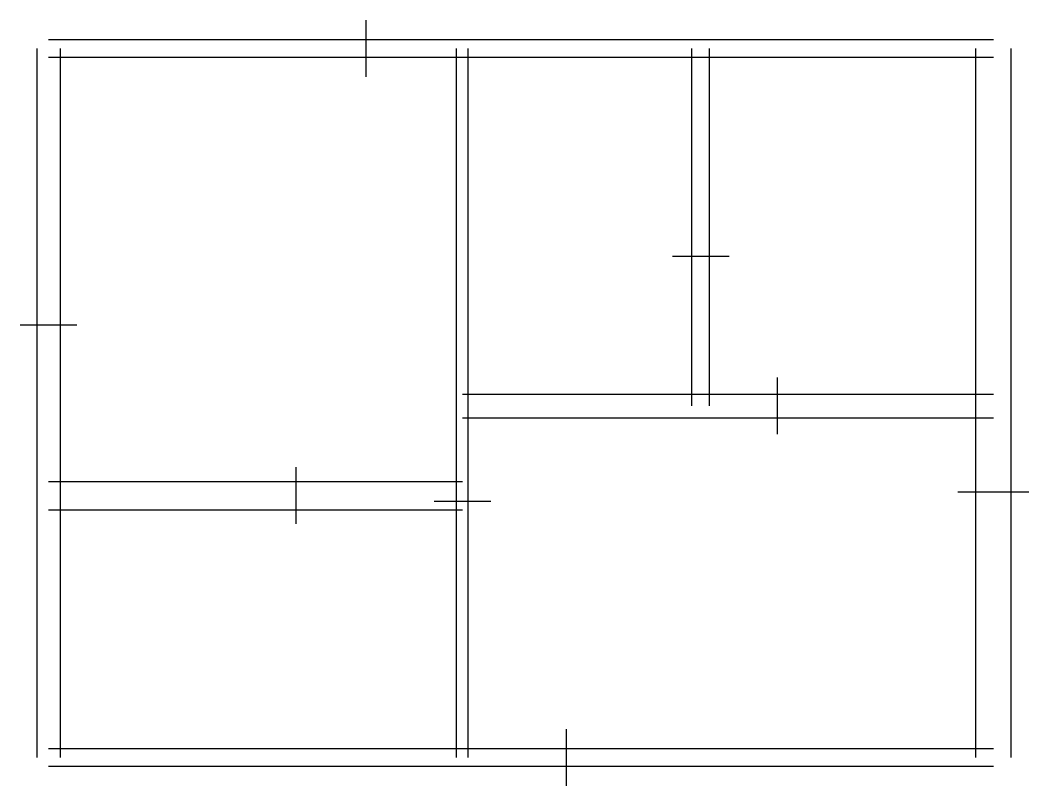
# Model space of a CAD drawing. Header units: millimetres. Extents: x -240 to 8300, y -240 to 6240.
import ezdxf

# ---------------------------------------------------------------- set-up
doc = ezdxf.new("R2010")
doc.units = ezdxf.units.MM
doc.layers.add('OPENING', color=4, linetype='Continuous')
doc.layers.add('WALL', color=7, linetype='Continuous')

msp = doc.modelspace()

# ---------------------------------------------------------------- linework, layer by layer
at = {"layer": 'OPENING'}
for p, q in [((2686.5, 6240), (2686.5, 5760)), ((5762, 4239.8), (5282, 4239.8)), ((-240, 3661.1), (240, 3661.1)), ((6173.2, 2735), (6173.2, 3215)), ((2096.4, 1977), (2096.4, 2457)), ((8300, 2246.6), (7700, 2246.6)), ((3744, 2166), (3264, 2166)), ((4385.5, -240), (4385.5, 240))]:
    msp.add_line(p, q, dxfattribs=at)
at = {"layer": 'WALL'}
for p, q in [((8000, 6075), (0, 6075)), ((-100, 6000), (-100, 0)), ((100, 6000), (100, 0)), ((3454, 0), (3454, 6000)), ((3554, 0), (3554, 6000)), ((5447, 2975), (5447, 6000)), ((5597, 2975), (5597, 6000)), ((7850, 0), (7850, 6000)), ((8150, 0), (8150, 6000)), ((8000, 5925), (0, 5925)), ((3504, 3075), (8000, 3075)), ((3504, 2875), (8000, 2875)), ((0, 2337), (3504, 2337)), ((0, 2097), (3504, 2097)), ((0, 75), (8000, 75)), ((0, -75), (8000, -75))]:
    msp.add_line(p, q, dxfattribs=at)

doc.saveas('drawing.dxf')
